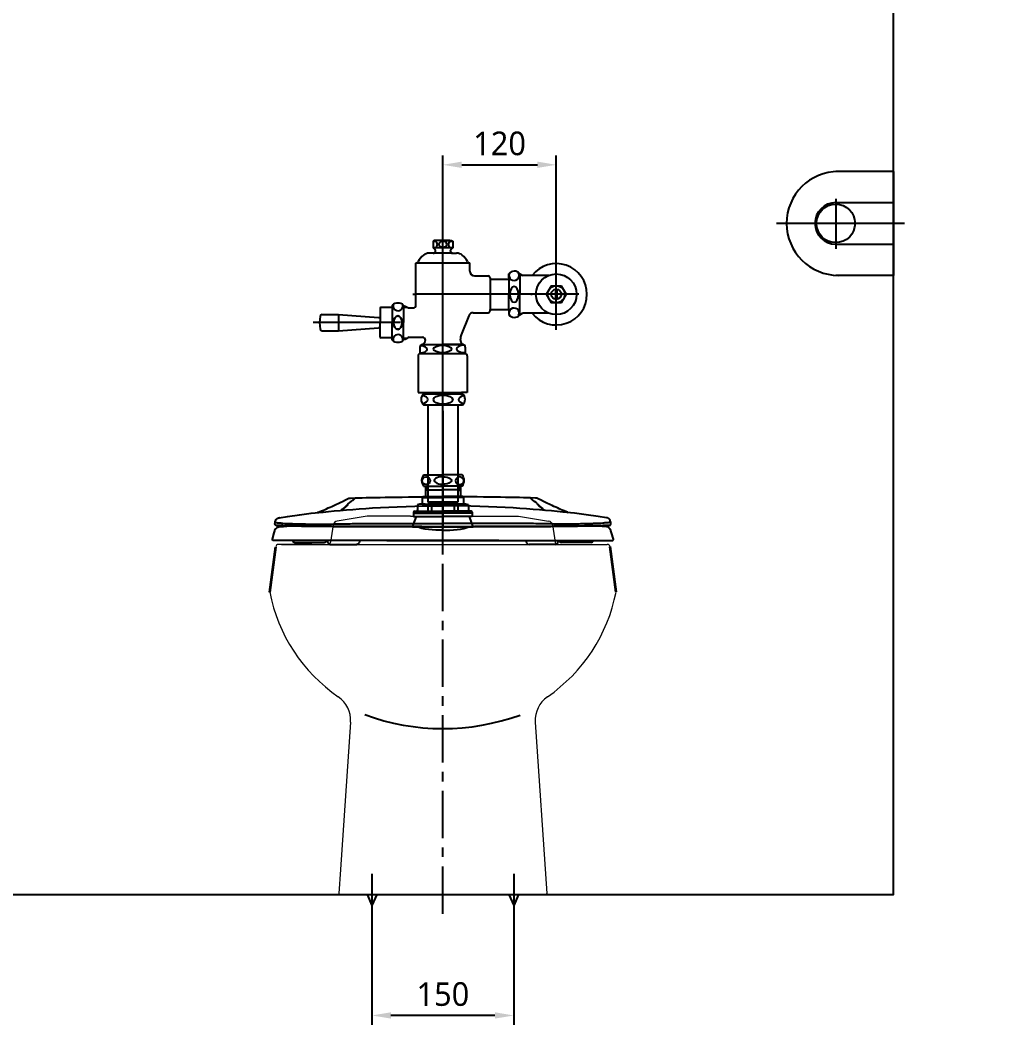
# Model space of a CAD drawing. Extents: x 26 to 4543, y 25 to 3100.
# Drawn here: x 1143 to 2190, y 89 to 1152 of the extents above; entities that cross this region are included whole.
import ezdxf

# ---------------------------------------------------------------- set-up
doc = ezdxf.new("R2010")
doc.units = 0
doc.header["$LTSCALE"] = 20
doc.header["$MEASUREMENT"] = 0
doc.linetypes.add('CENTER', pattern=[2, 1.25, -0.25, 0.25, -0.25])
doc.layers.get('0').update_dxf_attribs({"linetype": 'CONTINUOUS'})
doc.layers.get('DEFPOINTS').update_dxf_attribs({"linetype": 'CONTINUOUS'})
for name, color, linetype in [('1', 1, 'CONTINUOUS'), ('3', 3, 'CONTINUOUS'), ('4', 4, 'CONTINUOUS'), ('6', 6, 'CONTINUOUS'), ('CEN', 1, 'CENTER'), ('CENTER', 2, 'CENTER'), ('FAUCET', 4, 'CONTINUOUS')]:
    doc.layers.add(name, color=color, linetype=linetype)
doc.layers.add('c', color=4, linetype='CONTINUOUS', lineweight=20)
doc.styles.get("Standard").update_dxf_attribs({"font": 'NanumGothic.ttf'})
doc.dimstyles.get("Standard").update_dxf_attribs({"dimtxt": 2.5, "dimasz": 2, "dimexe": 2, "dimexo": 1, "dimgap": 1.5, "dimtad": 1, "dimdec": 0, "dimlfac": 10, "dimrnd": 0.5, "dimzin": 0, "dimdsep": 46, "dimtxsty": 'Standard', "dimcen": 0, "dimclrt": 2, "dimadec": 0, "dimazin": 0, "dimtfac": 1, "dimtdec": 0, "dimtmove": 0, "dimatfit": 3, "dimfxl": 0, "dimtolj": 1, "dimtzin": 0, "dimarcsym": 0})

# ---------------------------------------------------------------- blocks, each defined once
blk = doc.blocks.new('*D16')
at = {"layer": '1', "color": 3, "lineweight": -2}
for p, q in [((1515, 204.9), (1515, 88.7)), ((1665, 204.9), (1665, 88.7)), ((1645, 98.7), (1535, 98.7))]:
    blk.add_line(p, q, dxfattribs=at)
at = {"layer": '1', "color": 3}
for points in [[(1535, 102.1), (1535, 95.4), (1515, 98.7)], [(1645, 102.1), (1645, 95.4), (1665, 98.7)]]:
    blk.add_solid(points, dxfattribs=at)
at = {"layer": 'DEFPOINTS', "color": 0}
for p in [(1515, 204.9), (1665, 204.9), (1515, 98.7)]:
    blk.add_point(p, dxfattribs=at)
at = {"layer": '1', "color": 2, "insert": (1590, 121.2), "char_height": 25, "attachment_point": 5}
blk.add_mtext('\\A1;150', dxfattribs=at)
blk = doc.blocks.new('*D17')
at = {"layer": '3', "color": 3, "lineweight": -2}
for p, q in [((1590, 922.5), (1590, 1008.7)), ((1710, 898.7), (1710, 1008.7)), ((1610, 998.7), (1690, 998.7))]:
    blk.add_line(p, q, dxfattribs=at)
at = {"layer": '3', "color": 3}
for points in [[(1610, 1002.1), (1610, 995.4), (1590, 998.7)], [(1690, 1002.1), (1690, 995.4), (1710, 998.7)]]:
    blk.add_solid(points, dxfattribs=at)
at = {"layer": 'DEFPOINTS', "color": 0}
for p in [(1710, 998.7), (1590, 922.5), (1710, 898.7)]:
    blk.add_point(p, dxfattribs=at)
at = {"layer": '3', "color": 2, "insert": (1650, 1021.2), "char_height": 25, "attachment_point": 5}
blk.add_mtext('\\A1;120', dxfattribs=at)
blk = doc.blocks.new('A$C2A56080A')
at = {"color": 2}
for p, q in [((180.2, 50.4), (180.2, 50.1)), ((23.9, 2.1), (24.3, 2.1)), ((24.3, 2.1), (30.1, 2.1)), ((30.1, 2.1), (44.4, 2.1)), ((44.4, 2.1), (52.8, 2.1)), ((52.8, 2.1), (54.9, 2.1)), ((58.3, 2.9), (58.2, 4.1)), ((61.3, 0.1), (64.6, 0.1)), ((64.6, 0.1), (73.3, 0.1)), ((73.3, 0.1), (85.6, 0.1)), ((85.6, 0.1), (89.2, 0.1)), ((89.2, 0.1), (89.2, 0.1)), ((92.2, 4.1), (92.2, 2.9)), ((268.6, 4.1), (268.7, 2.9)), ((271.6, 0.1), (271.6, 0.1)), ((275.2, 0.1), (271.6, 0.1)), ((287.5, 0.1), (275.2, 0.1)), ((296.2, 0.1), (287.5, 0.1)), ((299.5, 0.1), (296.2, 0.1)), ((302.5, 2.9), (302.6, 4.1)), ((308, 2.1), (305.9, 2.1)), ((316.4, 2.1), (308, 2.1)), ((330.7, 2.1), (316.4, 2.1)), ((336.5, 2.1), (330.7, 2.1)), ((337, 2.1), (336.5, 2.1))]:
    blk.add_line(p, q, dxfattribs=at)
for points in [[(66.5, 42), (71, 44.1), (75.5, 46.3)], [(73.2, 36.1), (73.8, 36.5), (75.7, 38.1), (77.7, 39.8), (78.4, 40.5), (79.2, 41.3), (79.8, 42.1), (80.2, 42.9)], [(75.5, 46.3), (75.8, 46.4)], [(75.8, 46.4), (79.5, 48.3)], [(80.2, 42.9), (79.8, 42.6), (79.5, 42.2), (79.2, 41.9), (78.4, 41.1)], [(79.4, 48.3), (80.1, 48.6), (80.9, 48.9), (81.7, 49), (82.6, 49.1)], [(80.2, 42.9), (81.8, 44.2), (83.5, 45.5), (85.1, 46.8)], [(82.5, 49.1), (87.7, 49.2)], [(82.5, 49.1), (82.5, 49.1)], [(85.3, 46.9), (85.3, 46.9), (85.3, 46.9), (85.4, 47), (85.5, 47)], [(85.5, 47), (85.6, 47.1), (85.7, 47.1), (85.8, 47.2), (85.9, 47.3), (86, 47.3), (86.1, 47.4), (86.3, 47.6), (86.5, 47.8), (86.8, 48.1), (87.2, 48.5), (87.7, 48.9)], [(87.6, 49.2), (90.9, 49.3), (95, 49.4), (99.4, 49.5), (104.1, 49.6), (109, 49.7), (114.1, 49.8), (119.5, 49.9), (125.2, 50), (131.1, 50.1), (137.4, 50.1), (144, 50.2), (150.9, 50.3), (158, 50.3), (165.4, 50.4), (173.1, 50.4), (180.6, 50.4)], [(273.2, 49.2), (269.9, 49.3), (265.8, 49.4), (261.4, 49.5), (256.7, 49.6), (251.8, 49.7), (246.7, 49.8), (241.3, 49.9), (235.7, 50), (229.7, 50.1), (223.4, 50.1), (216.8, 50.2), (210, 50.3), (202.8, 50.3), (195.4, 50.4), (187.7, 50.4), (180.2, 50.4)], [(278.3, 49.1), (273.1, 49.2)], [(275.3, 47), (275.2, 47.1), (275.1, 47.1), (275, 47.2), (274.9, 47.3), (274.8, 47.3), (274.7, 47.4), (274.5, 47.6), (274.3, 47.8), (274, 48.1), (273.6, 48.5), (273.2, 48.9)], [(275.5, 46.9), (275.5, 46.9), (275.5, 46.9), (275.4, 47), (275.3, 47)], [(280.7, 42.9), (279, 44.2), (277.3, 45.5), (275.7, 46.8)], [(278.3, 49.1), (278.3, 49.1)], [(281.4, 48.3), (280.7, 48.6), (279.9, 48.9), (279.1, 49), (278.3, 49.1)], [(287.6, 36.1), (287, 36.5), (285.1, 38.1), (283.2, 39.8), (282.4, 40.5), (281.6, 41.3), (281, 42.1), (280.7, 42.9)], [(280.7, 42.9), (281, 42.6), (281.3, 42.2), (281.6, 41.9), (282.4, 41.1)], [(285.1, 46.4), (281.3, 48.3)], [(285.3, 46.3), (285, 46.4)], [(294.4, 42), (289.8, 44.1), (285.3, 46.3)], [(7.2, 28.3), (16.1, 29.7), (28.6, 31.4), (41.1, 33), (53.4, 34.3)], [(47.3, 33.6), (48.6, 34.1), (50.3, 34.8), (52.1, 35.6), (54.2, 36.4), (55.8, 37.1), (57.4, 37.8), (59.1, 38.6), (61, 39.4), (62.9, 40.3), (64.9, 41.3), (66.5, 42)], [(53.3, 34.3), (53.4, 34.3)], [(53.4, 34.3), (53.6, 34.3), (59.4, 34.9), (65.5, 35.4), (71.8, 36), (78.4, 36.6), (85, 37.1), (91.8, 37.6), (98.8, 38.1), (106.1, 38.6), (114.5, 39.1), (123.2, 39.5), (132.2, 39.9), (141.4, 40.2), (150.8, 40.5), (160.5, 40.7), (170.4, 40.8), (180.6, 40.9)], [(66.5, 42), (66.5, 42)], [(73.2, 36.6), (72.5, 36)], [(73.8, 37.1), (73.3, 36.7), (73.2, 36.6)], [(78.4, 41.1), (76.6, 39.5), (74.9, 38), (73.8, 37.1)], [(307.4, 34.3), (307.2, 34.3), (301.4, 34.9), (295.3, 35.4), (289, 36), (282.5, 36.6), (275.8, 37.1), (269, 37.6), (262, 38.1), (254.7, 38.6), (246.3, 39.1), (237.6, 39.5), (228.6, 39.9), (219.5, 40.2), (210, 40.5), (200.3, 40.7), (190.4, 40.8), (180.2, 40.9)], [(282.4, 41.1), (284.2, 39.5), (285.9, 38), (287, 37.1)], [(287, 37.1), (287.5, 36.7), (287.6, 36.6)], [(287.6, 36.6), (288.3, 36)], [(294.3, 42), (294.4, 42)], [(313.5, 33.6), (312.3, 34.1), (310.6, 34.8), (308.7, 35.6), (306.6, 36.4), (305, 37.1), (303.4, 37.8), (301.7, 38.6), (299.9, 39.4), (297.9, 40.3), (295.9, 41.3), (294.3, 42)], [(307.5, 34.3), (307.4, 34.3)], [(353.6, 28.3), (344.7, 29.7), (332.2, 31.4), (319.7, 33), (307.5, 34.3)], [(2.7, 21.4), (2.9, 23.5)], [(180.6, 18.7), (175.7, 18.7), (171, 18.7), (166.5, 18.7), (162.3, 18.7), (158.2, 18.8), (154.5, 18.8), (151, 18.8), (147.7, 18.8), (144.6, 18.8), (140.8, 18.8), (137.5, 18.8), (134.4, 18.8), (131.7, 18.8), (129.3, 18.8), (126.8, 18.8), (124.4, 18.8), (119.5, 18.8), (114.7, 18.9), (110, 18.9), (105.3, 18.9), (100.7, 18.9), (96.3, 18.9), (91.9, 19), (86.4, 19), (81.1, 19), (75.9, 19.1), (71, 19.1), (66.3, 19.1), (61.7, 19.2), (56.6, 19.2), (51.6, 19.3), (46.9, 19.3), (42.4, 19.4), (38, 19.4), (33.9, 19.5), (30.1, 19.5), (26.5, 19.6), (23.2, 19.6), (20.1, 19.7), (17.4, 19.7), (14.8, 19.8), (12.6, 19.8), (11, 19.9), (9.6, 19.9), (8.3, 20), (7.2, 20), (6.2, 20), (5.4, 20.1), (4.9, 20.1), (4.5, 20.2), (4.1, 20.2), (3.8, 20.3), (3.5, 20.3), (3.4, 20.4), (3.2, 20.4), (3.1, 20.5), (3, 20.6), (2.9, 20.8), (2.8, 21.1), (2.7, 21.4)], [(2.7, 21.4), (2.7, 21.4)], [(2.9, 23.5), (3, 24.3), (3.2, 25), (3.5, 25.7), (3.8, 26.2), (4.2, 26.7), (4.6, 27), (4.8, 27.2), (5, 27.4), (5.2, 27.5), (5.4, 27.6), (5.6, 27.7), (5.9, 27.9), (6.3, 28), (6.6, 28.2), (7, 28.3), (7.2, 28.3)], [(2.9, 23.5), (2.9, 23.5), (2.9, 23.5), (3, 23.4), (3.2, 23.4), (3.4, 23.3), (3.8, 23.2), (4.2, 23.2), (4.4, 23.1), (4.7, 23.1), (4.9, 23.1), (5.2, 23), (5.6, 23), (6.3, 22.9), (7, 22.8), (7.9, 22.7), (8.9, 22.7), (9.9, 22.6), (11, 22.5)], [(7.4, 28.3), (7.2, 28.3), (7.2, 28.3)], [(7.3, 28.3), (7.4, 28.3)], [(11, 22.5), (13.3, 22.3), (15.8, 22.2), (18.7, 22.1), (20.9, 22), (21.3, 22), (21.7, 21.9), (22, 21.9), (22.4, 21.9), (22.8, 21.9), (25.4, 21.8), (28.5, 21.8), (31.9, 21.7), (32.5, 21.7), (33.1, 21.7), (33.7, 21.7), (34.3, 21.7), (34.7, 21.7), (36.4, 21.6), (40.8, 21.6), (45.4, 21.6), (49.7, 21.6), (50.1, 21.6), (50.6, 21.6), (51.1, 21.6), (51.6, 21.6), (52.1, 21.6), (52.6, 21.6), (53.1, 21.6), (56.2, 21.6), (59.4, 21.6), (62.6, 21.6), (64.5, 21.7), (66.4, 21.7), (68.4, 21.7), (70.1, 21.7), (72.1, 21.8), (74.1, 21.8), (75.9, 21.8), (77.8, 21.9), (79.9, 21.9), (82.2, 21.9)], [(82.2, 21.9), (84.4, 22), (86.4, 22), (88.3, 22.1), (90, 22.1), (91.4, 22.1), (92.9, 22.2), (96.4, 22.2), (99.9, 22.2), (101.3, 22.2), (102.7, 22.2), (104.1, 22.3), (105.5, 22.3), (106.8, 22.3), (108.4, 22.3), (110.3, 22.2), (112.2, 22.2), (112.4, 22.2), (112.7, 22.2), (112.9, 22.2), (113.2, 22.2), (113.5, 22.2), (113.8, 22.2), (115.9, 22.2), (117.8, 22.2), (119.5, 22.2), (121, 22.2), (122.2, 22.2), (123.1, 22.2), (123.7, 22.2), (124.2, 22.2), (124.6, 22.2), (125.1, 22.2), (125.9, 22.2), (126.7, 22.2), (127.7, 22.2), (128.9, 22.2), (130.3, 22.2), (131.8, 22.2), (132.3, 22.2), (132.9, 22.2), (133.5, 22.2), (134.1, 22.2), (134.7, 22.2), (135.4, 22.2), (136, 22.2), (139, 22.2), (141.8, 22.2), (144.4, 22.2), (146.7, 22.2), (148.9, 22.2), (149.9, 22.2), (151, 22.2), (151.9, 22.2), (152.7, 22.2), (153.5, 22.2), (154.7, 22.2), (156.2, 22.2), (158.7, 22.2), (161.4, 22.2), (164.4, 22.2), (167.6, 22.2), (170.8, 22.2), (174.1, 22.2), (177.3, 22.2), (180.6, 22.2)], [(278.6, 21.9), (276.4, 22), (274.4, 22), (272.5, 22.1), (270.9, 22.1), (269.4, 22.1), (267.9, 22.2), (264.4, 22.2), (260.9, 22.2), (259.5, 22.2), (258.1, 22.2), (256.7, 22.3), (255.3, 22.3), (254, 22.3), (252.4, 22.3), (250.5, 22.2), (248.7, 22.2), (248.4, 22.2), (248.1, 22.2), (247.9, 22.2), (247.6, 22.2), (247.3, 22.2), (247, 22.2), (244.9, 22.2), (243, 22.2), (241.3, 22.2), (239.9, 22.2), (238.6, 22.2), (237.7, 22.2), (237.1, 22.2), (236.6, 22.2), (236.2, 22.2), (235.7, 22.2), (235, 22.2), (234.1, 22.2), (233.1, 22.2), (231.9, 22.2), (230.5, 22.2), (229, 22.2), (228.5, 22.2), (227.9, 22.2), (227.3, 22.2), (226.7, 22.2), (226.1, 22.2), (225.5, 22.2), (224.8, 22.2), (221.8, 22.2), (219, 22.2), (216.4, 22.2), (214.1, 22.2), (212, 22.2), (210.9, 22.2), (209.9, 22.2), (208.9, 22.2), (208.1, 22.2), (207.3, 22.2), (206.1, 22.2), (204.6, 22.2), (202.1, 22.2), (199.4, 22.2), (196.4, 22.2), (193.2, 22.2), (190, 22.2), (186.7, 22.2), (183.5, 22.2), (180.2, 22.2)], [(180.2, 18.7), (185.1, 18.7), (189.8, 18.7), (194.3, 18.7), (198.5, 18.7), (202.6, 18.8), (206.3, 18.8), (209.8, 18.8), (213.2, 18.8), (216.3, 18.8), (220, 18.8), (223.3, 18.8), (226.4, 18.8), (229.1, 18.8), (231.5, 18.8), (234, 18.8), (236.5, 18.8), (241.3, 18.8), (246.1, 18.9), (250.8, 18.9), (255.5, 18.9), (260.1, 18.9), (264.5, 18.9), (268.9, 19), (274.4, 19), (279.7, 19), (284.9, 19.1), (289.8, 19.1), (294.5, 19.1), (299.1, 19.2), (304.3, 19.2), (309.2, 19.3), (313.9, 19.3), (318.4, 19.4), (322.8, 19.4), (326.9, 19.5), (330.7, 19.5), (334.3, 19.6), (337.6, 19.6), (340.7, 19.7), (343.5, 19.7), (346, 19.8), (348.3, 19.8), (349.8, 19.9), (351.2, 19.9), (352.5, 20), (353.6, 20), (354.6, 20), (355.4, 20.1), (355.9, 20.1), (356.3, 20.2), (356.7, 20.2), (357, 20.3), (357.3, 20.3), (357.4, 20.4), (357.6, 20.4), (357.7, 20.5), (357.8, 20.6), (357.9, 20.8), (358, 21.1), (358.1, 21.4)], [(349.8, 22.5), (347.5, 22.3), (345, 22.2), (342.2, 22.1), (339.9, 22), (339.5, 22), (339.1, 21.9), (338.8, 21.9), (338.4, 21.9), (338, 21.9), (335.4, 21.8), (332.3, 21.8), (328.9, 21.7), (328.3, 21.7), (327.7, 21.7), (327.1, 21.7), (326.5, 21.7), (326.1, 21.7), (324.4, 21.6), (320, 21.6), (315.4, 21.6), (311.2, 21.6), (310.7, 21.6), (310.2, 21.6), (309.7, 21.6), (309.2, 21.6), (308.7, 21.6), (308.2, 21.6), (307.7, 21.6), (304.6, 21.6), (301.4, 21.6), (298.2, 21.6), (296.3, 21.7), (294.4, 21.7), (292.5, 21.7), (290.7, 21.7), (288.7, 21.8), (286.7, 21.8), (284.9, 21.8), (283, 21.9), (280.9, 21.9), (278.6, 21.9)], [(358, 23.5), (358, 23.5), (357.9, 23.5), (357.8, 23.4), (357.6, 23.4), (357.4, 23.3), (357.1, 23.2), (356.6, 23.2), (356.4, 23.1), (356.2, 23.1), (355.9, 23.1), (355.6, 23), (355.2, 23), (354.5, 22.9), (353.8, 22.8), (352.9, 22.7), (351.9, 22.7), (350.9, 22.6), (349.8, 22.5)], [(353.5, 28.3), (353.4, 28.3)], [(353.4, 28.3), (353.6, 28.3), (353.6, 28.3)], [(358, 23.5), (357.8, 24.3), (357.6, 25), (357.3, 25.7), (357, 26.2), (356.6, 26.7), (356.3, 27), (356, 27.2), (355.8, 27.4), (355.6, 27.5), (355.5, 27.6), (355.2, 27.7), (354.9, 27.9), (354.6, 28), (354.2, 28.2), (353.8, 28.3), (353.6, 28.3)], [(358.1, 21.4), (358, 23.5)], [(358.1, 21.4), (358.1, 21.4)], [(0.1, 5.4), (1.9, 12.1), (2.6, 14.4)], [(2.5, 14.4), (2.7, 15), (3, 15.7), (3.4, 16.2), (3.7, 16.7), (4.1, 17), (4.4, 17.3), (4.8, 17.7), (5.2, 17.9), (5.4, 18.1), (5.6, 18.2), (5.8, 18.3), (6, 18.4), (6.3, 18.5), (6.6, 18.6), (6.9, 18.6), (7.2, 18.7), (7.5, 18.8), (7.9, 18.8), (8.3, 18.9), (8.5, 18.9)], [(2.5, 14.4), (2.6, 14.4)], [(2.5, 14.4), (2.5, 14.4), (2.5, 14.4)], [(8.5, 18.9), (8.8, 18.9), (9, 18.9)], [(9, 18.9), (9.3, 19)], [(9.1, 18.9), (9.4, 19), (9.8, 19), (10.2, 19), (10.6, 19), (11, 19.1), (11.4, 19.1), (12, 19.2), (12.6, 19.2), (13.2, 19.2), (13.8, 19.3), (14.3, 19.3), (15, 19.4), (15.7, 19.5), (16.5, 19.5), (17.2, 19.6), (18, 19.6), (18.5, 19.7)], [(149.7, 18.7), (149.8, 18.7)], [(149.8, 18.7), (149.7, 18.7)], [(149.8, 18.7), (149.9, 18.7)], [(150.1, 18.7), (149.8, 18.7)], [(158.1, 17), (156.1, 17.7), (154.1, 18.2), (152, 18.6), (150.1, 18.7)], [(180.6, 15.1), (176.7, 15.1), (172.9, 15.2), (169.1, 15.4), (165.4, 15.8), (161.7, 16.3), (158.1, 17)], [(180.2, 15.1), (184.1, 15.1), (187.9, 15.2), (191.7, 15.4), (195.5, 15.8), (199.1, 16.3), (202.7, 17)], [(202.7, 17), (204.7, 17.7), (206.8, 18.2), (208.8, 18.6), (210.7, 18.7)], [(210.7, 18.7), (211, 18.7)], [(211, 18.7), (210.9, 18.7)], [(211.1, 18.7), (211, 18.7)], [(211, 18.7), (211.1, 18.7)], [(351.7, 18.9), (351.4, 19), (351, 19), (350.6, 19), (350.2, 19), (349.8, 19.1), (349.4, 19.1), (348.8, 19.2), (348.2, 19.2), (347.6, 19.2), (347, 19.3), (346.5, 19.3), (345.8, 19.4), (345.1, 19.5), (344.3, 19.5), (343.6, 19.6), (342.8, 19.6), (342.3, 19.7)], [(351.8, 18.9), (351.6, 19)], [(352.3, 18.9), (352, 18.9), (351.8, 18.9)], [(358.3, 14.4), (358.1, 15), (357.8, 15.7), (357.4, 16.2), (357.1, 16.7), (356.8, 17), (356.5, 17.3), (356, 17.7), (355.6, 17.9), (355.4, 18.1), (355.2, 18.2), (355, 18.3), (354.8, 18.4), (354.5, 18.5), (354.2, 18.6), (353.9, 18.6), (353.6, 18.7), (353.3, 18.8), (352.9, 18.8), (352.5, 18.9), (352.3, 18.9)], [(358.3, 14.4), (358.2, 14.4)], [(360.8, 5.4), (358.9, 12.1), (358.2, 14.4)], [(358.3, 14.4), (358.3, 14.4), (358.3, 14.4)], [(0.1, 5.4), (0, 5.4), (0, 5.4)], [(0.5, 4.2), (0.3, 4.4), (0.1, 4.7), (0, 5), (0, 5.4)], [(54.8, 4.1), (51.1, 4.1), (46.3, 4.1), (41.8, 4.1), (37.4, 4.1), (33.3, 4.1), (29.5, 4.1), (25.9, 4.1), (22.6, 4.1), (19.5, 4.1), (16.6, 4.1), (14, 4.1), (12.4, 4.1), (11, 4.1), (9.6, 4.1), (8.3, 4.1), (7.2, 4.1), (6.1, 4.1), (5.1, 4.1), (4.3, 4.1), (3.5, 4.1), (3, 4.1), (2.8, 4.1), (2.6, 4.1), (2.4, 4.1), (2.2, 4.1), (1.9, 4.1), (1.6, 4.1), (1.4, 4.2), (1.1, 4.2), (0.9, 4.2), (0.7, 4.2), (0.6, 4.2), (0.5, 4.2)], [(56.4, 4.1), (56, 4.1), (54.8, 4.1)], [(114.7, 4.1), (111.7, 4.1), (107, 4.1), (102.4, 4.1), (97.9, 4.1), (92.2, 4.1), (86.7, 4.1), (81.4, 4.1), (76.3, 4.1), (71.3, 4.1), (66.6, 4.1), (61.2, 4.1), (56.4, 4.1)], [(116.5, 4.1), (114.7, 4.1)], [(180.6, 4.1), (176.6, 4.1), (172.8, 4.1), (169.3, 4.1), (166, 4.1), (162.9, 4.1), (160.1, 4.1), (157.7, 4.1), (155.4, 4.1), (153.4, 4.1), (151.6, 4.1), (149.9, 4.1), (145.4, 4.1), (140.8, 4.1), (136.2, 4.1), (131.6, 4.1), (126.4, 4.1), (121.4, 4.1), (116.5, 4.1)], [(121.2, 4.1), (122.9, 4.1), (125.2, 4.1), (127.5, 4.1)], [(127.5, 4.1), (130.1, 4.1), (132.7, 4.1), (135.4, 4.1)], [(135.4, 4.1), (138.1, 4.1)], [(138.1, 4.1), (138.1, 4.1), (139.5, 4.1)], [(139.5, 4.1), (141, 4.1), (143, 4.1)], [(143, 4.1), (144.1, 4.1), (147.3, 4.1), (148.9, 4.1)], [(148.9, 4.1), (150.6, 4.1), (155.4, 4.1), (159.6, 4.1)], [(159.6, 4.1), (160.4, 4.1), (162.9, 4.1)], [(162.9, 4.1), (165.5, 4.1), (170.6, 4.1), (175.6, 4.1), (180.6, 4.1)], [(180.2, 4.1), (184.2, 4.1), (188, 4.1), (191.5, 4.1), (194.8, 4.1), (197.9, 4.1), (200.7, 4.1), (203.1, 4.1), (205.4, 4.1), (207.4, 4.1), (209.3, 4.1), (210.9, 4.1), (215.4, 4.1), (220, 4.1), (224.6, 4.1), (229.2, 4.1), (234.4, 4.1), (239.4, 4.1), (244.3, 4.1)], [(197.9, 4.1), (195.3, 4.1), (190.2, 4.1), (185.2, 4.1), (180.2, 4.1)], [(201.2, 4.1), (200.4, 4.1), (197.9, 4.1)], [(211.9, 4.1), (210.2, 4.1), (205.5, 4.1), (201.2, 4.1)], [(217.8, 4.1), (216.7, 4.1), (213.5, 4.1), (211.9, 4.1)], [(221.3, 4.1), (219.8, 4.1), (217.8, 4.1)], [(222.8, 4.1), (222.7, 4.1), (221.3, 4.1)], [(225.4, 4.1), (222.8, 4.1)], [(233.3, 4.1), (230.7, 4.1), (228.1, 4.1), (225.4, 4.1)], [(239.6, 4.1), (238, 4.1), (235.6, 4.1), (233.3, 4.1)], [(244.3, 4.1), (246.2, 4.1)], [(246.2, 4.1), (249.1, 4.1), (253.8, 4.1), (258.4, 4.1), (262.9, 4.1), (268.6, 4.1), (274.1, 4.1), (279.4, 4.1), (284.5, 4.1), (289.5, 4.1), (294.2, 4.1), (299.6, 4.1), (304.4, 4.1)], [(304.4, 4.1), (304.8, 4.1), (306, 4.1)], [(306, 4.1), (309.7, 4.1), (314.5, 4.1), (319.1, 4.1), (323.4, 4.1), (327.5, 4.1), (331.3, 4.1), (334.9, 4.1), (338.3, 4.1), (341.4, 4.1), (344.2, 4.1), (346.8, 4.1), (348.4, 4.1), (349.9, 4.1), (351.2, 4.1), (352.5, 4.1), (353.7, 4.1), (354.7, 4.1), (355.7, 4.1), (356.6, 4.1), (357.3, 4.1), (357.9, 4.1), (358, 4.1), (358.2, 4.1), (358.4, 4.1), (358.7, 4.1), (358.9, 4.1), (359.2, 4.1), (359.4, 4.2), (359.7, 4.2), (359.9, 4.2), (360.1, 4.2), (360.2, 4.2), (360.3, 4.2)], [(360.3, 4.2), (360.5, 4.4), (360.7, 4.7), (360.8, 5), (360.8, 5.4)]]:
    blk.add_lwpolyline(points, dxfattribs=at)
for centre, start, end in [((23.9, 5.1), 199.3241, 270), ((54.9, 5.1), 270, 340.6856), ((61.3, 3.1), 183, 270), ((299.5, 3.1), 270, 357), ((305.9, 5.1), 199.3144, 270), ((337, 5.1), 270, 340.6759)]:
    blk.add_arc(centre, 3, start, end, dxfattribs=at)
at = {"color": 2, "extrusion": (0, 0, -1)}
blk.add_ellipse((89.2, 3.1), major_axis=(0, -3), ratio=0.992019, start_param=4.764749, end_param=6.283185, dxfattribs=at)
at = {"color": 2}
blk.add_ellipse((271.6, 3.1), major_axis=(0, -3), ratio=0.992019, start_param=4.764749, end_param=6.283185, dxfattribs=at)
for points in [[(85.3, 46.9), (85.3, 46.9), (85.2, 46.9), (85.2, 46.9), (85.2, 46.9), (85.2, 46.8), (85.1, 46.8), (85.1, 46.8), (85.1, 46.8)], [(275.5, 46.9), (275.5, 46.9), (275.6, 46.9), (275.6, 46.9), (275.6, 46.9), (275.6, 46.8), (275.7, 46.8), (275.7, 46.8), (275.7, 46.8)]]:
    blk.add_open_spline(points, degree=3, dxfattribs=at)
for points in [[(3.9, 20.2), (4, 20.2), (4.2, 20.2), (4.8, 20.1), (5.8, 20.1), (7.2, 20), (8.8, 19.9), (10.8, 19.9), (13.2, 19.8), (15.9, 19.7), (19, 19.7), (22.4, 19.6), (26.1, 19.6), (30.2, 19.5), (34.5, 19.4), (39.2, 19.4), (44.1, 19.3), (49, 19.3), (53.5, 19.2), (57.6, 19.2), (61.3, 19.2), (65, 19.1), (69.1, 19.1), (73.8, 19.1), (79, 19), (84.3, 19), (89.4, 19), (94, 18.9), (98.1, 18.9), (101.9, 18.9), (105.3, 18.9), (109, 18.9), (113.4, 18.8), (118.3, 18.8), (123, 18.8), (127.8, 18.8), (132.8, 18.8), (137.9, 18.8), (143, 18.8), (148.2, 18.8), (153.5, 18.7), (158.9, 18.7), (164.3, 18.7), (169.7, 18.7), (175.1, 18.7), (178.8, 18.7), (180.6, 18.7)], [(356.9, 20.2), (356.8, 20.2), (356.6, 20.2), (356, 20.1), (355, 20.1), (353.6, 20), (352, 19.9), (350, 19.9), (347.6, 19.8), (344.9, 19.7), (341.8, 19.7), (338.4, 19.6), (334.7, 19.6), (330.7, 19.5), (326.3, 19.4), (321.6, 19.4), (316.7, 19.3), (311.8, 19.3), (307.3, 19.2), (303.2, 19.2), (299.5, 19.2), (295.8, 19.1), (291.7, 19.1), (287, 19.1), (281.8, 19), (276.5, 19), (271.4, 19), (266.8, 18.9), (262.7, 18.9), (258.9, 18.9), (255.5, 18.9), (251.8, 18.9), (247.4, 18.8), (242.5, 18.8), (237.8, 18.8), (233, 18.8), (228, 18.8), (222.9, 18.8), (217.8, 18.8), (212.6, 18.8), (207.3, 18.7), (201.9, 18.7), (196.5, 18.7), (191.1, 18.7), (185.7, 18.7), (182.1, 18.7), (180.2, 18.7)]]:
    blk.add_open_spline(points, degree=3, knots=[0.3399036, 0.3399036, 0.3399036, 0.3399036, 0.3484848, 0.3636364, 0.3787879, 0.3939394, 0.4090909, 0.4242424, 0.4393939, 0.4545455, 0.469697, 0.4848485, 0.5, 0.5151515, 0.530303, 0.5454545, 0.5606061, 0.5757576, 0.5909091, 0.6060606, 0.6212121, 0.6363636, 0.6515152, 0.6666667, 0.6818182, 0.6969697, 0.7121212, 0.7272727, 0.7424242, 0.7575758, 0.7727273, 0.7878788, 0.8030303, 0.8181818, 0.8333333, 0.8484848, 0.8636364, 0.8787879, 0.8939394, 0.9090909, 0.9242424, 0.9393939, 0.9545455, 0.969697, 0.9848485, 1, 1, 1, 1], dxfattribs=at)
at = {"layer": 'CEN', "color": 2, "ltscale": 20}
blk.add_line((180.4, 0), (180.4, 11.4), dxfattribs=at)

msp = doc.modelspace()

# ---------------------------------------------------------------- linework, layer by layer
at = {"color": 7, "lineweight": 35}
for p, q in [((1406.75914, 546.7178), (1413.11188, 594.54817)), ((1773.24085, 546.7178), (1766.88812, 594.54817))]:
    msp.add_line(p, q, dxfattribs=at)
for p, q in [((1509.92085, 226.72805), (1515, 214.90482)), ((1520.07915, 226.72805), (1515, 214.90482)), ((1659.92085, 226.72805), (1665, 214.90482)), ((1670.07915, 226.72805), (1665, 214.90482))]:
    msp.add_line(p, q)
at = {"color": 7}
msp.add_arc((1590.21716, 641.77757), 239.53235, 249.8079644, 289.9184659, dxfattribs=at)
at = {"layer": '1'}
for p, q in [((2005.7163, 962.78947), (2005.7163, 909.7869)), ((2078.39547, 936.72805), (1942.8709, 936.72805))]:
    msp.add_line(p, q, dxfattribs=at)
at = {"layer": '3'}
for p, q in [((1590, 738.36134), (1590, 614.17332)), ((1569.5, 670.72805), (1590, 670.72805)), ((1610.5, 670.72805), (1590, 670.72805)), ((1569.5, 658.72805), (1590, 658.72805)), ((1571.5, 658.72805), (1571.5, 648.22805)), ((1571.5, 654.72805), (1590, 654.72805)), ((1572.5, 654.72805), (1571.5, 653.47805)), ((1572.5, 658.72805), (1572.5, 654.72805)), ((1610.5, 658.72805), (1590, 658.72805)), ((1608.5, 654.72805), (1590, 654.72805)), ((1607.5, 658.72805), (1607.5, 654.72805)), ((1607.5, 654.72805), (1608.5, 653.47805)), ((1608.5, 658.72805), (1608.5, 648.22805)), ((1563, 638.92297), (1563, 633.22805)), ((1569, 647.72805), (1568, 646.72805)), ((1568, 646.72805), (1590, 646.72805)), ((1568, 646.72805), (1568, 639.72805)), ((1568, 639.72805), (1590, 639.72805)), ((1569, 647.72805), (1590, 647.72805)), ((1569, 647.72805), (1569, 647.72805)), ((1578, 638.84162), (1574, 638.84162)), ((1574, 638.84162), (1574, 632.22805)), ((1578, 638.84162), (1578, 632.22805)), ((1611, 647.72805), (1590, 647.72805)), ((1612, 646.72805), (1590, 646.72805)), ((1612, 639.72805), (1590, 639.72805)), ((1602, 638.84162), (1602, 632.22805)), ((1602, 638.84162), (1606, 638.84162)), ((1606, 638.84162), (1606, 632.22805)), ((1611, 647.72805), (1612, 646.72805)), ((1611, 647.72805), (1611, 647.72805)), ((1612, 646.72805), (1612, 639.72805)), ((1617, 638.92297), (1617, 633.22805)), ((1559, 631.22805), (1559, 626.72805)), ((1559, 630.72805), (1590, 630.72805)), ((1559, 630.22805), (1590, 630.22805)), ((1560, 632.22805), (1562, 632.22805)), ((1562, 632.22805), (1590, 632.22805)), ((1618, 632.22805), (1590, 632.22805)), ((1621, 630.72805), (1590, 630.72805)), ((1621, 630.22805), (1590, 630.22805)), ((1620, 632.22805), (1618, 632.22805)), ((1621, 631.22805), (1621, 626.72805)), ((1558, 615.79646), (1562, 626.72805)), ((1559, 626.72805), (1590, 626.72805)), ((1621, 626.72805), (1590, 626.72805)), ((1622, 615.79646), (1618, 626.72805)), ((1590, 615.72805), (1558, 615.79646)), ((1590, 615.72805), (1622, 615.79646))]:
    msp.add_line(p, q, dxfattribs=at)
for centre, radius, start, end in [((1577.5, 664.72805), 10, 143.13010235, 216.86989765), ((1602.5, 664.72805), 10, 323.13010235, 36.86989765), ((1568.37139, 621.49253), 18.2393, 72.02523915, 107.12727962), ((1571, 648.22805), 0.5, 270, 0), ((1590, 558.06034), 81.66771, 90, 98.44945732), ((1590, 558.06034), 81.66771, 81.55054268, 90), ((1611.62861, 621.49253), 18.2393, 72.87272038, 107.97476085), ((1609, 648.22805), 0.5, 180, 270), ((1560, 631.22805), 1, 90, 180), ((1562, 633.22805), 1, 270, 0), ((1618, 633.22805), 1, 180, 270), ((1620, 631.22805), 1, 0, 90)]:
    msp.add_arc(centre, radius, start, end, dxfattribs=at)
msp.add_ellipse((1572.2708, 664.50182), major_axis=(-4.3189, 0), ratio=0.9179526791, dxfattribs=at)
msp.add_ellipse((1590, 664.7635), major_axis=(-9.05575, 0), ratio=0.437793456, start_param=4.7123889804, end_param=7.853981634, dxfattribs=at)
at = {"layer": '3', "extrusion": (0, 0, -1)}
msp.add_ellipse((1590, 664.7635), major_axis=(9.05575, 0), ratio=0.437793456, start_param=4.7123889804, end_param=7.853981634, dxfattribs=at)
msp.add_ellipse((1607.7292, 664.50182), major_axis=(4.3189, 0), ratio=0.9179526791, dxfattribs=at)
at = {"layer": '4'}
for p, q in [((2066.7163, 991.72805), (2005.7163, 991.72805)), ((2066.7163, 991.72805), (2066.7163, 881.72805)), ((2005.7163, 958.72805), (2066.7163, 958.72805)), ((1581, 918.72805), (1579.60769, 917.9242)), ((1579.60769, 917.9242), (1579.60769, 910.86594)), ((1597.5, 918.72805), (1581, 918.72805)), ((1590, 623.11954), (1590, 922.47827)), ((1590, 918.72805), (1599, 918.72805)), ((1599, 918.72805), (1600.3923, 917.9242)), ((1600.3923, 917.9242), (1600.3923, 910.86594)), ((2005.7163, 914.72805), (2066.7163, 914.72805)), ((1579.70034, 905.22805), (1575.54926, 905.22805)), ((1600.3923, 910.86594), (1579.60769, 910.86594)), ((1579.60769, 910.86594), (1581.15297, 909.76272)), ((1579.60769, 910.86594), (1580.45262, 910.26272)), ((1600.29966, 905.22805), (1579.70034, 905.22805)), ((1600.3923, 910.86594), (1598.84703, 909.76272)), ((1600.3923, 910.86594), (1599.54737, 910.26272)), ((1600.29966, 905.22805), (1604.45074, 905.22805)), ((1561.5, 894.57139), (1561.66659, 894.73799)), ((1561.5, 892.72805), (1561.5, 894.72805)), ((1618.5, 894.7136), (1561.5, 894.57139)), ((1618.5, 892.72805), (1618.5, 894.72805)), ((1561.5, 850.22805), (1561.5, 892.72805)), ((1618.5, 886.22805), (1618.5, 892.72805)), ((1659.61967, 878.97805), (1659.61967, 883.22805)), ((1671.37295, 882.72805), (1671.37295, 883.53947)), ((1671.37295, 883.3054), (1674.10501, 881.72805)), ((1671.37295, 882.72805), (1671.37295, 861.72805)), ((1623.5, 881.22805), (1638, 881.22805)), ((1640, 879.22805), (1640, 877.72805)), ((1640, 877.72805), (1659.61967, 877.72805)), ((1640, 877.72805), (1640, 844.22805)), ((1659.61967, 878.97805), (1659.61967, 861.72805)), ((1702.11013, 881.72805), (1674.10501, 881.72805)), ((2066.7163, 881.72805), (2005.7163, 881.72805)), ((1558.17802, 861.72805), (1561.5, 861.72805)), ((1733.75076, 861.72805), (1561.5, 861.72805)), ((1659.61967, 844.47805), (1659.61967, 861.72805)), ((1671.37295, 840.72805), (1671.37295, 861.72805)), ((1462.16092, 840.22805), (1479.54534, 840.22805)), ((1479.54534, 840.22805), (1521.74281, 837.22805)), ((1479.54534, 840.22805), (1479.54534, 823.22805)), ((1523.5, 846.72805), (1523.5, 842.47805)), ((1523.5, 842.47805), (1523.5, 831.72805)), ((1535.5, 847.72805), (1524.5, 847.72805)), ((1536.5, 850.18625), (1536.5, 831.72805)), ((1548.5, 850.18625), (1548.5, 831.72805)), ((1548.5, 849.22805), (1550, 849.22805)), ((1548.5, 848.22805), (1551.73205, 848.22805)), ((1550, 848.22805), (1550, 849.22805)), ((1550, 849.22805), (1552.76795, 847.62997)), ((1554.26795, 847.22805), (1558.5, 847.22805)), ((1622.08516, 842.22805), (1638, 842.22805)), ((1640, 845.72805), (1659.61967, 845.72805)), ((1640, 845.72805), (1659.61967, 845.72805)), ((1640, 844.22805), (1640, 845.72805)), ((1659.61967, 844.47805), (1659.61967, 845.72805)), ((1659.61967, 844.47805), (1659.61967, 840.22805)), ((1659.61967, 844.47805), (1659.61967, 840.22805)), ((1671.37295, 840.1507), (1674.10501, 841.72805)), ((1671.37295, 840.72805), (1671.37295, 841.62805)), ((1671.37295, 840.72805), (1671.37295, 839.91663)), ((1702.11013, 841.72805), (1674.10501, 841.72805)), ((1545, 831.72805), (1452.91971, 831.72805)), ((1523.5, 816.72805), (1523.5, 831.72805)), ((1536.5, 813.26984), (1536.5, 831.72805)), ((1548.5, 813.26984), (1548.5, 831.72805)), ((1617.44278, 839.085), (1609.35828, 818.87375)), ((1462.16092, 823.22805), (1479.54534, 823.22805)), ((1479.54534, 823.22805), (1521.74281, 826.22805)), ((1535.5, 815.72805), (1524.5, 815.72805)), ((1548.5, 815.22805), (1551.73205, 815.22805)), ((1548.5, 814.22805), (1550, 814.22805)), ((1550, 814.22805), (1552.76795, 815.82612)), ((1550, 815.22805), (1550, 814.22805)), ((1554.26795, 816.22805), (1568.5, 816.22805)), ((1568.72925, 808.72805), (1589.72925, 808.72805)), ((1569.85, 808.72805), (1570, 808.72805)), ((1570, 809.72805), (1571.23205, 811.86202)), ((1570, 808.72805), (1570, 809.72805)), ((1571.5, 812.86202), (1571.5, 813.22805)), ((1610.72925, 808.72805), (1589.72925, 808.72805)), ((1590, 808.72805), (1610.5415, 808.72805)), ((1608.5, 813.12997), (1608.5, 814.41706)), ((1610, 809.72805), (1608.90192, 811.62997)), ((1610, 808.72805), (1610, 809.72805)), ((1610.15, 808.72805), (1610, 808.72805)), ((1610.15, 808.72805), (1610.5415, 808.72805)), ((1565.72925, 805.72805), (1565.72925, 798.72805)), ((1613.72925, 798.72805), (1565.72925, 798.72805)), ((1613.72925, 805.72805), (1613.72925, 798.72805)), ((1563.72925, 796.72805), (1563.72925, 757.72805)), ((1615.72925, 796.72805), (1615.72925, 757.72805)), ((1563.72925, 757.72805), (1609.72925, 757.72805)), ((1569.68095, 756.56152), (1610.76396, 756.56152)), ((1569.72925, 757.72805), (1569.72925, 756.56152)), ((1615.72925, 757.72805), (1609.72925, 757.72805)), ((1609.72925, 757.72805), (1609.72925, 756.56152)), ((1569.85, 754.22805), (1569.4585, 754.22805)), ((1610.76396, 744.56152), (1569.68095, 744.56152)), ((1574.125, 744.56152), (1574.125, 641.9346)), ((1605.875, 744.56152), (1605.875, 641.9346)), ((1574.125, 641.9346), (1605.875, 641.9346)), ((1605.875, 641.9346), (1574.125, 641.9346))]:
    msp.add_line(p, q, dxfattribs=at)
msp.add_circle((2005.7163, 936.72805), 20.37908, dxfattribs=at)
for centre, radius, start, end in [((2008.7163, 936.72805), 55, 90, 270), ((2005.7163, 936.72805), 22, 90, 270), ((1581.02507, 914.50318), 3.24188, 244.07405947, 115.92594053), ((1598.97492, 914.50318), 3.24188, 64.07405947, 295.92594053), ((1575.54926, 895.22805), 10, 90, 127.82329918), ((1579.70034, 907.72805), 2.5, 270, 54.47560436), ((1600.29966, 907.72805), 2.5, 125.52439564, 270), ((1604.45074, 895.22805), 10, 52.17670082, 90), ((1561.14898, 897.693), 3, 276.71940909, 333.43460418), ((1581.68154, 887.32899), 20, 127.82329918, 153.24982144), ((1598.31845, 887.32899), 20, 26.75017856, 52.17670082), ((1618.85102, 897.693), 3, 206.56539582, 263.28059091), ((1623.5, 886.22805), 5, 180, 270), ((1665.61967, 878.72805), 7.5, 39.90545365, 143.13010235), ((1665.28757, 881.70808), 5.43639, 154.15763515, 28.85514633), ((1638, 879.22805), 2, 0, 90), ((1542.5, 843.47805), 9, 48.1896851, 131.8103149), ((1542.49781, 849.60269), 5.21717, 171.2454719, 12.942127), ((1462.16092, 838.22805), 2, 90, 169.17991567), ((1524.5, 846.72805), 1, 90, 180), ((1535.5, 848.72805), 1, 270, 0), ((1554.26795, 850.22805), 3, 240, 270), ((1558.5, 850.22805), 3, 270, 0), ((1622.08516, 837.22805), 5, 90, 158.19859051), ((1638, 844.22805), 2, 270, 0), ((1665.61967, 844.72805), 7.5, 216.86989765, 320.09454635), ((1665.28757, 841.74801), 5.43639, 331.14485367, 205.84236485), ((1496.17034, 831.72805), 36.625, 169.17991567, 190.82008433), ((1522, 841.22805), 4, 266.32112985, 292.02431284), ((1462.16092, 825.22805), 2, 190.82008433, 270), ((1522, 822.22805), 4, 67.97568716, 93.67887015), ((1542.49781, 813.8534), 5.21717, 347.057873, 188.7545281), ((1620.5, 814.41706), 12, 158.19859051, 180), ((1524.5, 816.72805), 1, 180, 270), ((1535.5, 814.72805), 1, 0, 90), ((1542.5, 819.97805), 9, 228.1896851, 311.8103149), ((1554.26795, 813.22805), 3, 90, 120), ((1568.72925, 805.72805), 3, 90, 180), ((1568.5, 813.22805), 3, 0, 90), ((1569.5, 812.86202), 2, 330, 0), ((1611.5, 813.12997), 3, 180, 210), ((1610.72925, 805.72805), 3, 0, 90), ((1565.72925, 796.72805), 2, 90, 180), ((1613.72925, 796.72805), 2, 0, 90), ((1574.97246, 750.56152), 8, 131.40962211, 228.59037789), ((1605.47246, 750.56152), 8, 311.40962211, 48.59037789)]:
    msp.add_arc(centre, radius, start, end, dxfattribs=at)
at = {"layer": '4', "extrusion": (0, 0, -1)}
for centre, major_axis, ratio in [((1590.02972, 914.59837), (4.14983, 0), 0.7405569885), ((1665.41246, 861.60937), (0, -8.37805), 0.5382521961), ((1542.33705, 831.67618), (0, -7.11382), 0.6495734756)]:
    msp.add_ellipse(centre, major_axis=major_axis, ratio=ratio, dxfattribs=at)
at = {"layer": '4'}
for centre, major_axis, ratio in [((1542.33705, 831.77991), (0, 7.11382), 0.6495734756), ((1589.60277, 803.81661), (-9.40496, 0), 0.4196851309), ((1590.22246, 750.28021), (-10.23571, 0), 0.4590352453)]:
    msp.add_ellipse(centre, major_axis=major_axis, ratio=ratio, dxfattribs=at)
for centre, major_axis, ratio, start_param, end_param in [((1563.96094, 803.55051), (-9.40496, 0), 0.4196851309, 1.7599403664, 4.4691613738), ((1613.73626, 803.90531), (9.40496, 0), 0.4196851309, 1.6636307279, 4.7116435105), ((1564.01398, 750.28021), (10.23571, 0), 0.4590352453, -1.1301927018, 1.1640044958), ((1616.87327, 750.28021), (10.23571, 0), 0.4590352453, 2.0199785732, 4.2299837248)]:
    msp.add_ellipse(centre, major_axis=major_axis, ratio=ratio, start_param=start_param, end_param=end_param, dxfattribs=at)
at = {"layer": '6'}
msp.add_lwpolyline([(2190, 2104.22805), (190, 2104.22805), (190, 226.72805), (2066.7163, 226.72805), (2066.7163, 1226.72805)], dxfattribs=at)
at = {"layer": 'c', "color": 7}
for p, q in [((1473.96901, 617.69918), (1471.0177, 599.59038)), ((1510, 627.08627), (1478.09098, 621.82839)), ((1555.8846, 627.07295), (1509.91914, 627.07295)), ((1555.8846, 627.08627), (1623.8846, 627.08627)), ((1623.8846, 627.08627), (1670, 627.08627)), ((1670, 627.08627), (1701.90902, 621.82839)), ((1706.03099, 617.69918), (1708.9823, 599.59038)), ((1451.5082, 597.07295), (1416.074, 597.07295)), ((1419.09642, 597.07295), (1700.33257, 597.07295)), ((1700.33257, 597.07295), (1763.926, 597.07295)), ((1492.22023, 409.19429), (1481.75989, 253.00588)), ((1687.77946, 409.19891), (1699.92855, 227.79487)), ((1481.75989, 253.00588), (1480.07145, 227.79487)), ((1481.06921, 226.72805), (1487.08265, 226.72805)), ((1487.08265, 226.72805), (1692.91734, 226.72805)), ((1692.91734, 226.72805), (1698.93079, 226.72805))]:
    msp.add_line(p, q, dxfattribs=at)
for centre, radius, start, end in [((1478.9039, 616.89491), 5, 99.35696845, 170.74350772), ((1701.09609, 616.89491), 5, 9.25649228, 80.64303155), ((1416.074, 594.07295), 3, 90, 170.88549843), ((1468.05677, 600.07295), 3, 270, 350.74350772), ((1711.94323, 600.07295), 3, 189.25649228, 270), ((1763.926, 594.07295), 3, 9.11450157, 90), ((1578.87102, 580.2414), 175.34631, 191.02195363, 235.40707926), ((1601.02284, 580.3172), 175.465, 304.60594668, 348.96037726), ((1462.28728, 411.19897), 30, 356.16847695, 55.40707926), ((1717.7124, 411.2036), 30, 124.60594668, 183.83152305), ((1481.06921, 227.72805), 1, 176.16847695, 270), ((1698.93079, 227.72805), 1, 270, 3.83152305)]:
    msp.add_arc(centre, radius, start, end, dxfattribs=at)
at = {"layer": 'CENTER', "color": 2, "linetype": 'CENTER', "ltscale": 2}
for p, q in [((1590, 206.39647), (1590, 643.98553)), ((1515, 248.61522), (1515, 194.9127)), ((1665, 248.61522), (1665, 194.9127))]:
    msp.add_line(p, q, dxfattribs=at)
at = {"layer": 'FAUCET', "linetype": 'Continuous'}
for p, q in [((1710, 824.1126), (1710, 898.68469)), ((1683.17011, 861.72805), (1684.38778, 861.72805)), ((1709.27187, 867.07873), (1709.27187, 856.37736)), ((1710.72812, 867.07873), (1710.72812, 856.37736))]:
    msp.add_line(p, q, dxfattribs=at)
msp.add_lwpolyline([(1720.3923, 861.72805), (1715.19615, 852.72805), (1704.80385, 852.72805), (1699.60769, 861.72805), (1704.80385, 870.72805), (1715.19615, 870.72805)], close=True, dxfattribs=at)
for radius in [21.5, 9, 5.4]:
    msp.add_circle((1710, 861.72805), radius, dxfattribs=at)
msp.add_arc((1710, 861.72805), 32.5, 217.97987244, 142.02012756, dxfattribs=at)

# ---------------------------------------------------------------- block references
msp.add_blockref('A$C2A56080A', (1409.59293, 597.07294))

# ---------------------------------------------------------------- dimensions: what is measured, and where the dimension line sits
at = {"layer": '1'}
dim = msp.add_linear_dim(base=(1515, 98.72943), p1=(1665, 204.94706), p2=(1515, 204.94706), dimstyle='Standard', override={"dimtxt": 25, "dimasz": 20, "dimexe": 10, "dimexo": 0, "dimgap": 10, "dimdec": 4, "dimlfac": 1, "dimzin": 8, "dimclrd": 3, "dimclre": 3, "dimtdec": 4}, dxfattribs=at)
dim.commit()
dim.dimension.update_dxf_attribs({"geometry": '*D16', "text_midpoint": (1590, 121.22943)})
at = {"layer": '3'}
dim = msp.add_linear_dim(base=(1710, 998.72805), p1=(1590, 922.47827), p2=(1710, 898.68469), dimstyle='Standard', override={"dimtxt": 25, "dimasz": 20, "dimexe": 10, "dimexo": 0, "dimgap": 10, "dimdec": 4, "dimlfac": 1, "dimzin": 8, "dimclrd": 3, "dimclre": 3, "dimtdec": 4}, dxfattribs=at)
dim.commit()
dim.dimension.update_dxf_attribs({"geometry": '*D17', "text_midpoint": (1650, 1021.22805)})

doc.saveas('drawing.dxf')
